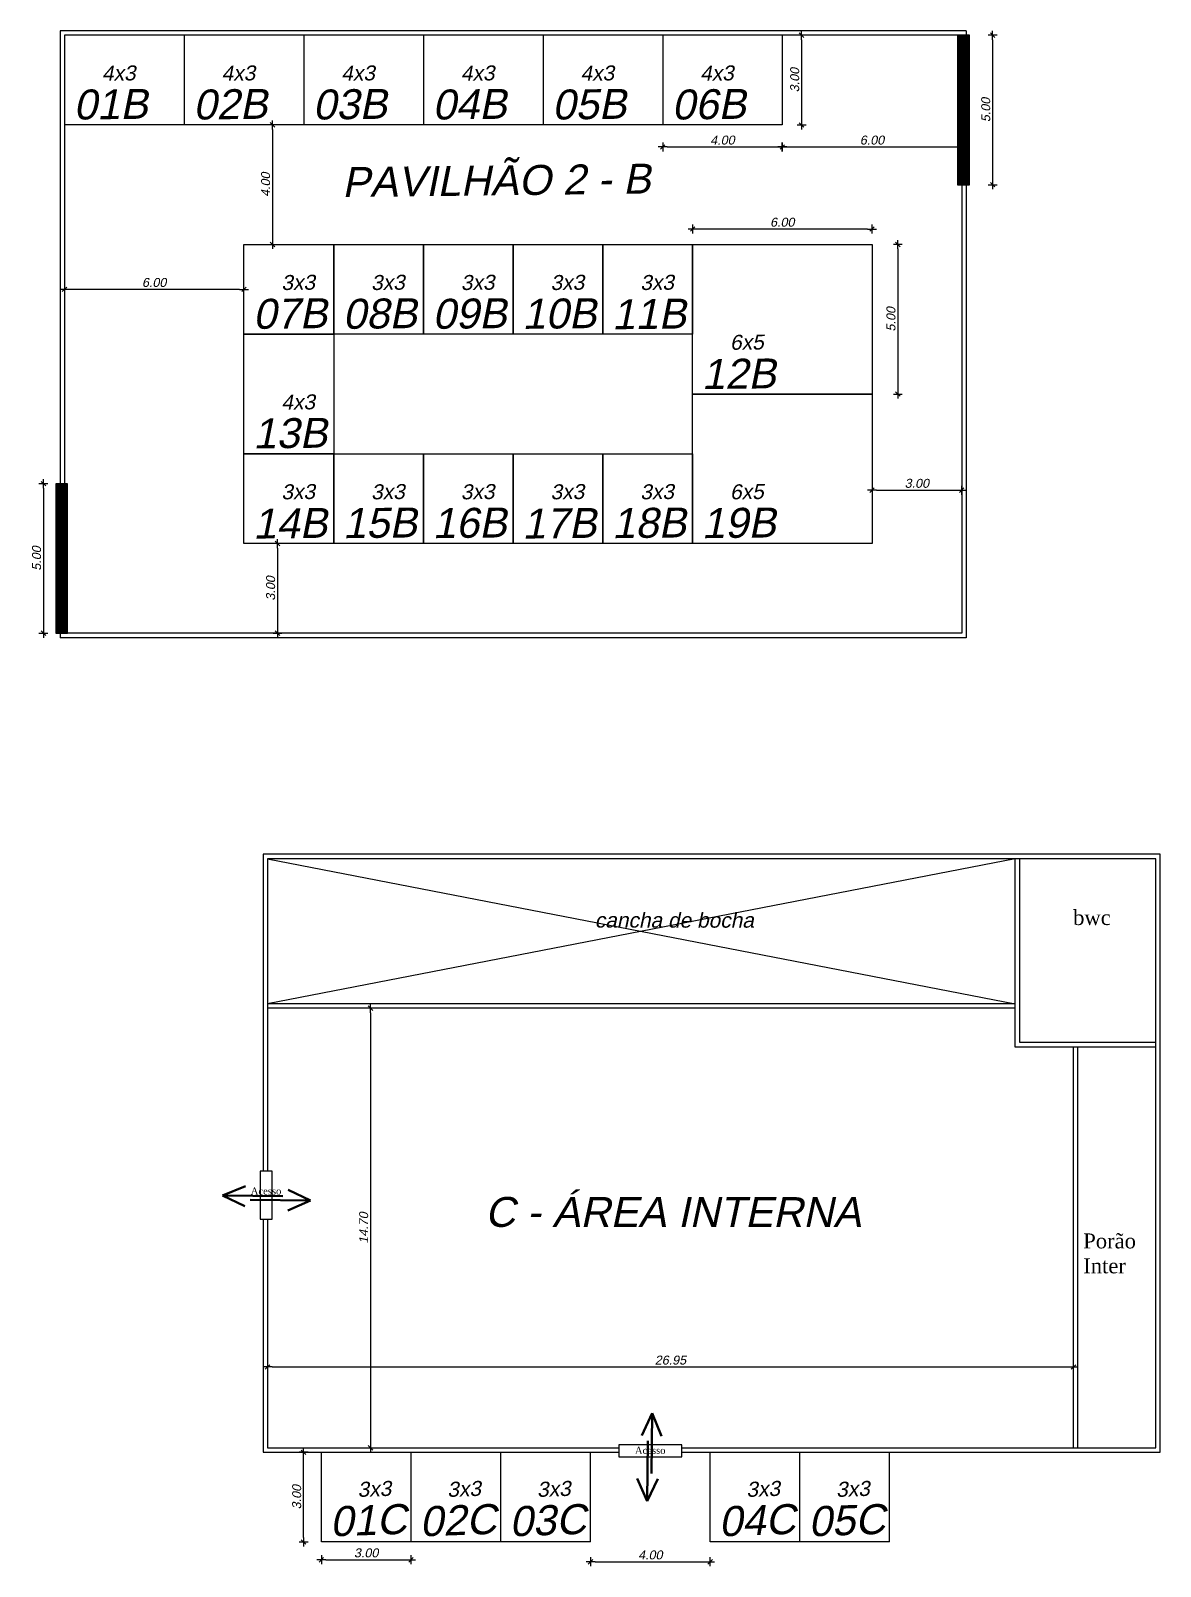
# Model space of a CAD drawing. Header units: metres. Extents: x 2113 to 5678, y -2764 to 956.
# Drawn here: x 3159.4 to 3197.2, y -2124.2 to -2072.8 of the extents above; entities that cross this region are included whole.
import ezdxf

# ---------------------------------------------------------------- set-up
doc = ezdxf.new("R2010")
doc.units = ezdxf.units.M
doc.header["$MEASUREMENT"] = 0
for name, color, linetype in [('_SETOR B', 5, 'Continuous'), ('_SETOR C', 4, 'Continuous'), ('COTASOK', 1, 'Continuous'), ('PAREDE', 7, 'Continuous'), ('TELHADO', 6, 'Continuous')]:
    doc.layers.add(name, color=color, linetype=linetype)
doc.styles.add('JEF', font='times.ttf', dxfattribs={"height": 0.3})
doc.styles.add('ROMANS', font='romans.shx')
doc.styles.add('util2000', font='arial.ttf', dxfattribs={"oblique": 12.000028})
doc.dimstyles.new('int_1-50_m_MS_50', dxfattribs={"dimscale": 0.05, "dimtxt": 3, "dimasz": 1.5, "dimexe": 1, "dimexo": 0, "dimgap": 0.75, "dimtad": 1, "dimzin": 1, "dimdsep": 46, "dimtxsty": 'util2000', "dimblk": '_U2_SETA01', "dimcen": 1.5, "dimse1": 1, "dimse2": 1, "dimclrd": 1, "dimclre": 1, "dimclrt": 1, "dimazin": 3, "dimtfac": 1, "dimtix": 1, "dimtmove": 1, "dimatfit": 3, "dimldrblk": '_U2_SETA02', "dimfxl": 1, "dimtzin": 12, "dimarcsym": 0})
pattern_1 = [(45, (-414254.85149, -6971211.226642), (-0.02209708691208, 0.02209708691208), [])]

# ---------------------------------------------------------------- blocks, each defined once
blk = doc.blocks.new('_U2_SETA01')
at = {"color": 0}
for p, q in [((-1, 0), (1, 0)), ((0, -1), (0, 1))]:
    blk.add_line(p, q, dxfattribs=at)
blk.add_line((-0.5, -0.5), (0.5, 0.5))
blk = doc.blocks.new('*D659')
at = {"layer": 'Defpoints', "color": 0, "ltscale": 0.3, "transparency": 16777216}
for p in [(3190.783, -2072.962), (3190.783, -2077.962), (3191.559, -2077.962)]:
    blk.add_point(p, dxfattribs=at)
at = {"layer": 'PAREDE', "color": 1, "lineweight": -2, "ltscale": 0.3, "transparency": 16777216}
blk.add_line((3191.559, -2073.112), (3191.559, -2077.812), dxfattribs=at)
at = {"layer": 'PAREDE', "color": 1, "lineweight": -2, "ltscale": 0.3, "transparency": 16777216, "xscale": 0.15, "yscale": 0.15, "zscale": 0.15}
for p, rotation in [((3191.559, -2072.962), 90), ((3191.559, -2077.962), 270)]:
    blk.add_blockref('_U2_SETA01', p, dxfattribs=dict(at, rotation=rotation))
at = {"layer": 'PAREDE', "color": 1, "ltscale": 0.3, "transparency": 16777216, "insert": (3191.331, -2075.462), "char_height": 0.3, "attachment_point": 5, "rotation": 90, "style": 'util2000'}
blk.add_mtext('5.00', dxfattribs=at)
blk = doc.blocks.new('_U2_SETA02')
blk.add_solid([(-1, -0.17), (0, 0), (-1, 0.17)])
blk = doc.blocks.new('*D658')
at = {"layer": 'Defpoints', "color": 0, "ltscale": 0.3, "transparency": 16777216}
for p in [(3190.783, -2072.962), (3190.783, -2077.962), (3191.559, -2077.962)]:
    blk.add_point(p, dxfattribs=at)
at = {"layer": 'PAREDE', "color": 1, "lineweight": -2, "ltscale": 0.3, "transparency": 16777216}
blk.add_line((3191.559, -2073.112), (3191.559, -2077.812), dxfattribs=at)
at = {"layer": 'PAREDE', "color": 1, "lineweight": -2, "ltscale": 0.3, "transparency": 16777216, "xscale": 0.15, "yscale": 0.15, "zscale": 0.15}
for p, rotation in [((3191.559, -2072.962), 90), ((3191.559, -2077.962), 270)]:
    blk.add_blockref('_U2_SETA01', p, dxfattribs=dict(at, rotation=rotation))
at = {"layer": 'PAREDE', "color": 1, "ltscale": 0.3, "transparency": 16777216, "insert": (3191.331, -2075.462), "char_height": 0.3, "attachment_point": 5, "rotation": 90, "style": 'util2000'}
blk.add_mtext('5.00', dxfattribs=at)
blk = doc.blocks.new('*D660')
at = {"layer": 'Defpoints', "color": 0, "ltscale": 0.3, "transparency": 16777216}
for p in [(3190.528, -2074.462), (3184.528, -2076.701), (3190.528, -2076.701)]:
    blk.add_point(p, dxfattribs=at)
at = {"layer": 'PAREDE', "color": 1, "lineweight": -2, "ltscale": 0.3, "transparency": 16777216}
blk.add_line((3184.678, -2076.701), (3190.378, -2076.701), dxfattribs=at)
at = {"layer": 'PAREDE', "color": 1, "lineweight": -2, "ltscale": 0.3, "transparency": 16777216, "xscale": 0.15, "yscale": 0.15, "zscale": 0.15, "rotation": 180}
blk.add_blockref('_U2_SETA01', (3184.528, -2076.701), dxfattribs=at)
at = {"layer": 'PAREDE', "color": 1, "lineweight": -2, "ltscale": 0.3, "transparency": 16777216, "xscale": 0.15, "yscale": 0.15, "zscale": 0.15}
blk.add_blockref('_U2_SETA01', (3190.528, -2076.701), dxfattribs=at)
at = {"layer": 'PAREDE', "color": 1, "ltscale": 0.3, "transparency": 16777216, "insert": (3187.528, -2076.472), "char_height": 0.3, "attachment_point": 5, "style": 'util2000'}
blk.add_mtext('6.00', dxfattribs=at)
blk = doc.blocks.new('*D661')
at = {"layer": 'Defpoints', "color": 0, "ltscale": 0.3, "transparency": 16777216}
for p in [(3180.528, -2073.35), (3184.528, -2076.701), (3184.528, -2076.701)]:
    blk.add_point(p, dxfattribs=at)
at = {"layer": 'PAREDE', "color": 1, "lineweight": -2, "ltscale": 0.3, "transparency": 16777216}
blk.add_line((3180.678, -2076.701), (3184.378, -2076.701), dxfattribs=at)
at = {"layer": 'PAREDE', "color": 1, "lineweight": -2, "ltscale": 0.3, "transparency": 16777216, "xscale": 0.15, "yscale": 0.15, "zscale": 0.15, "rotation": 180}
blk.add_blockref('_U2_SETA01', (3180.528, -2076.701), dxfattribs=at)
at = {"layer": 'PAREDE', "color": 1, "lineweight": -2, "ltscale": 0.3, "transparency": 16777216, "xscale": 0.15, "yscale": 0.15, "zscale": 0.15}
blk.add_blockref('_U2_SETA01', (3184.528, -2076.701), dxfattribs=at)
at = {"layer": 'PAREDE', "color": 1, "ltscale": 0.3, "transparency": 16777216, "insert": (3182.528, -2076.472), "char_height": 0.3, "attachment_point": 5, "style": 'util2000'}
blk.add_mtext('4.00', dxfattribs=at)
blk = doc.blocks.new('*D662')
at = {"layer": 'Defpoints', "color": 0, "ltscale": 0.3, "transparency": 16777216}
for p in [(3184.309, -2072.962), (3185.172, -2075.963), (3185.172, -2075.963)]:
    blk.add_point(p, dxfattribs=at)
at = {"layer": 'PAREDE', "color": 1, "lineweight": -2, "ltscale": 0.3, "transparency": 16777216}
blk.add_line((3185.172, -2073.112), (3185.172, -2075.813), dxfattribs=at)
at = {"layer": 'PAREDE', "color": 1, "lineweight": -2, "ltscale": 0.3, "transparency": 16777216, "xscale": 0.15, "yscale": 0.15, "zscale": 0.15}
for p, rotation in [((3185.172, -2072.962), 90), ((3185.172, -2075.963), 270)]:
    blk.add_blockref('_U2_SETA01', p, dxfattribs=dict(at, rotation=rotation))
at = {"layer": 'PAREDE', "color": 1, "ltscale": 0.3, "transparency": 16777216, "insert": (3184.944, -2074.462), "char_height": 0.3, "attachment_point": 5, "rotation": 90, "style": 'util2000'}
blk.add_mtext('3.00', dxfattribs=at)
blk = doc.blocks.new('*D663')
at = {"layer": 'Defpoints', "color": 0, "ltscale": 0.3, "transparency": 16777216}
for p in [(3187.528, -2079.962), (3187.528, -2084.962), (3188.391, -2084.962)]:
    blk.add_point(p, dxfattribs=at)
at = {"layer": 'PAREDE', "color": 1, "lineweight": -2, "ltscale": 0.3, "transparency": 16777216}
blk.add_line((3188.391, -2080.112), (3188.391, -2084.812), dxfattribs=at)
at = {"layer": 'PAREDE', "color": 1, "lineweight": -2, "ltscale": 0.3, "transparency": 16777216, "xscale": 0.15, "yscale": 0.15, "zscale": 0.15}
for p, rotation in [((3188.391, -2079.962), 90), ((3188.391, -2084.962), 270)]:
    blk.add_blockref('_U2_SETA01', p, dxfattribs=dict(at, rotation=rotation))
at = {"layer": 'PAREDE', "color": 1, "ltscale": 0.3, "transparency": 16777216, "insert": (3188.162, -2082.462), "char_height": 0.3, "attachment_point": 5, "rotation": 90, "style": 'util2000'}
blk.add_mtext('5.00', dxfattribs=at)
blk = doc.blocks.new('*D664')
at = {"layer": 'Defpoints', "color": 0, "ltscale": 0.3, "transparency": 16777216}
for p in [(3181.528, -2079.446), (3181.528, -2079.962), (3187.528, -2079.962)]:
    blk.add_point(p, dxfattribs=at)
at = {"layer": 'PAREDE', "color": 1, "lineweight": -2, "ltscale": 0.3, "transparency": 16777216}
blk.add_line((3187.378, -2079.446), (3181.678, -2079.446), dxfattribs=at)
at = {"layer": 'PAREDE', "color": 1, "lineweight": -2, "ltscale": 0.3, "transparency": 16777216, "xscale": 0.15, "yscale": 0.15, "zscale": 0.15, "rotation": 180}
blk.add_blockref('_U2_SETA01', (3181.528, -2079.446), dxfattribs=at)
at = {"layer": 'PAREDE', "color": 1, "lineweight": -2, "ltscale": 0.3, "transparency": 16777216, "xscale": 0.15, "yscale": 0.15, "zscale": 0.15}
blk.add_blockref('_U2_SETA01', (3187.528, -2079.446), dxfattribs=at)
at = {"layer": 'PAREDE', "color": 1, "ltscale": 0.3, "transparency": 16777216, "insert": (3184.528, -2079.218), "char_height": 0.3, "attachment_point": 5, "style": 'util2000'}
blk.add_mtext('6.00', dxfattribs=at)
blk = doc.blocks.new('*D665')
at = {"layer": 'Defpoints', "color": 0, "ltscale": 0.3, "transparency": 16777216}
for p in [(3167.482, -2075.962), (3167.482, -2079.962), (3167.482, -2079.962)]:
    blk.add_point(p, dxfattribs=at)
at = {"layer": 'PAREDE', "color": 1, "lineweight": -2, "ltscale": 0.3, "transparency": 16777216}
blk.add_line((3167.482, -2076.112), (3167.482, -2079.812), dxfattribs=at)
at = {"layer": 'PAREDE', "color": 1, "lineweight": -2, "ltscale": 0.3, "transparency": 16777216, "xscale": 0.15, "yscale": 0.15, "zscale": 0.15}
for p, rotation in [((3167.482, -2075.962), 90), ((3167.482, -2079.962), 270)]:
    blk.add_blockref('_U2_SETA01', p, dxfattribs=dict(at, rotation=rotation))
at = {"layer": 'PAREDE', "color": 1, "ltscale": 0.3, "transparency": 16777216, "insert": (3167.253, -2077.962), "char_height": 0.3, "attachment_point": 5, "rotation": 90, "style": 'util2000'}
blk.add_mtext('4.00', dxfattribs=at)
blk = doc.blocks.new('*D666')
at = {"layer": 'Defpoints', "color": 0, "ltscale": 0.3, "transparency": 16777216}
for p in [(3160.528, -2081.462), (3160.528, -2081.467), (3166.528, -2081.462)]:
    blk.add_point(p, dxfattribs=at)
at = {"layer": 'PAREDE', "color": 1, "lineweight": -2, "ltscale": 0.3, "transparency": 16777216}
blk.add_line((3166.378, -2081.462), (3160.678, -2081.462), dxfattribs=at)
at = {"layer": 'PAREDE', "color": 1, "lineweight": -2, "ltscale": 0.3, "transparency": 16777216, "xscale": 0.15, "yscale": 0.15, "zscale": 0.15, "rotation": 180}
blk.add_blockref('_U2_SETA01', (3160.528, -2081.462), dxfattribs=at)
at = {"layer": 'PAREDE', "color": 1, "lineweight": -2, "ltscale": 0.3, "transparency": 16777216, "xscale": 0.15, "yscale": 0.15, "zscale": 0.15}
blk.add_blockref('_U2_SETA01', (3166.528, -2081.462), dxfattribs=at)
at = {"layer": 'PAREDE', "color": 1, "ltscale": 0.3, "transparency": 16777216, "insert": (3163.528, -2081.234), "char_height": 0.3, "attachment_point": 5, "style": 'util2000'}
blk.add_mtext('6.00', dxfattribs=at)
blk = doc.blocks.new('*D667')
at = {"layer": 'Defpoints', "color": 0, "ltscale": 0.3, "transparency": 16777216}
for p in [(3167.65, -2089.962), (3167.65, -2092.962), (3167.65, -2092.962)]:
    blk.add_point(p, dxfattribs=at)
at = {"layer": 'PAREDE', "color": 1, "lineweight": -2, "ltscale": 0.3, "transparency": 16777216}
blk.add_line((3167.65, -2090.112), (3167.65, -2092.812), dxfattribs=at)
at = {"layer": 'PAREDE', "color": 1, "lineweight": -2, "ltscale": 0.3, "transparency": 16777216, "xscale": 0.15, "yscale": 0.15, "zscale": 0.15}
for p, rotation in [((3167.65, -2089.962), 90), ((3167.65, -2092.962), 270)]:
    blk.add_blockref('_U2_SETA01', p, dxfattribs=dict(at, rotation=rotation))
at = {"layer": 'PAREDE', "color": 1, "ltscale": 0.3, "transparency": 16777216, "insert": (3167.421, -2091.462), "char_height": 0.3, "attachment_point": 5, "rotation": 90, "style": 'util2000'}
blk.add_mtext('3.00', dxfattribs=at)
blk = doc.blocks.new('*D668')
at = {"layer": 'Defpoints', "color": 0, "ltscale": 0.3, "transparency": 16777216}
for p in [(3187.528, -2088.18), (3190.528, -2088.18), (3190.528, -2088.18)]:
    blk.add_point(p, dxfattribs=at)
at = {"layer": 'PAREDE', "color": 1, "lineweight": -2, "ltscale": 0.3, "transparency": 16777216}
blk.add_line((3187.678, -2088.18), (3190.378, -2088.18), dxfattribs=at)
at = {"layer": 'PAREDE', "color": 1, "lineweight": -2, "ltscale": 0.3, "transparency": 16777216, "xscale": 0.15, "yscale": 0.15, "zscale": 0.15, "rotation": 180}
blk.add_blockref('_U2_SETA01', (3187.528, -2088.18), dxfattribs=at)
at = {"layer": 'PAREDE', "color": 1, "lineweight": -2, "ltscale": 0.3, "transparency": 16777216, "xscale": 0.15, "yscale": 0.15, "zscale": 0.15}
blk.add_blockref('_U2_SETA01', (3190.528, -2088.18), dxfattribs=at)
at = {"layer": 'PAREDE', "color": 1, "ltscale": 0.3, "transparency": 16777216, "insert": (3189.028, -2087.951), "char_height": 0.3, "attachment_point": 5, "style": 'util2000'}
blk.add_mtext('3.00', dxfattribs=at)
blk = doc.blocks.new('*D669')
at = {"layer": 'Defpoints', "color": 0, "ltscale": 0.3, "transparency": 16777216}
for p in [(3160.378, -2087.962), (3159.824, -2092.962), (3160.378, -2092.962)]:
    blk.add_point(p, dxfattribs=at)
at = {"layer": 'PAREDE', "color": 1, "lineweight": -2, "ltscale": 0.3, "transparency": 16777216}
blk.add_line((3159.824, -2088.112), (3159.824, -2092.812), dxfattribs=at)
at = {"layer": 'PAREDE', "color": 1, "lineweight": -2, "ltscale": 0.3, "transparency": 16777216, "xscale": 0.15, "yscale": 0.15, "zscale": 0.15}
for p, rotation in [((3159.824, -2087.962), 90), ((3159.824, -2092.962), 270)]:
    blk.add_blockref('_U2_SETA01', p, dxfattribs=dict(at, rotation=rotation))
at = {"layer": 'PAREDE', "color": 1, "ltscale": 0.3, "transparency": 16777216, "insert": (3159.596, -2090.462), "char_height": 0.3, "attachment_point": 5, "rotation": 90, "style": 'util2000'}
blk.add_mtext('5.00', dxfattribs=at)
blk = doc.blocks.new('inter')
at = {"layer": 'PAREDE'}
for p, q in [((3887.773, -1421.272), (3887.773, -1431.872)), ((3917.773, -1421.272), (3887.773, -1421.272)), ((3887.923, -1421.422), (3887.923, -1431.872)), ((3917.623, -1421.422), (3887.923, -1421.422)), ((3887.923, -1421.422), (3912.923, -1426.272)), ((3912.923, -1421.422), (3887.923, -1426.272)), ((3912.923, -1427.722), (3912.923, -1421.422)), ((3913.073, -1427.572), (3913.073, -1421.422)), ((3917.623, -1441.122), (3917.623, -1421.422)), ((3917.773, -1441.272), (3917.773, -1421.272)), ((3912.923, -1426.272), (3887.923, -1426.272)), ((3912.923, -1426.272), (3887.923, -1426.272)), ((3912.923, -1426.422), (3887.923, -1426.422)), ((3912.923, -1426.422), (3887.923, -1426.422)), ((3917.623, -1427.572), (3913.073, -1427.572)), ((3917.623, -1427.722), (3912.923, -1427.722)), ((3914.869, -1441.122), (3914.869, -1427.722)), ((3915.019, -1441.122), (3915.019, -1427.722)), ((3887.773, -1433.472), (3887.773, -1441.272)), ((3887.923, -1433.472), (3887.923, -1441.122)), ((3887.773, -1441.272), (3899.673, -1441.272)), ((3887.923, -1441.122), (3899.673, -1441.122)), ((3901.773, -1441.122), (3917.623, -1441.122)), ((3901.773, -1441.272), (3917.773, -1441.272))]:
    blk.add_line(p, q, dxfattribs=at)
for points in [[(3887.678, -1433.472), (3888.078, -1433.472), (3888.078, -1431.872), (3887.678, -1431.872)], [(3901.773, -1441.429), (3901.773, -1441.029), (3899.673, -1441.029), (3899.673, -1441.429)]]:
    blk.add_lwpolyline(points, close=True, dxfattribs=at)
at = {"layer": 'TELHADO', "lineweight": 40}
for p, q in [((3886.421, -1432.689), (3887.188, -1432.377)), ((3888.434, -1432.709), (3886.421, -1432.689)), ((3886.421, -1432.689), (3887.17, -1433.041)), ((3888.434, -1432.709), (3886.421, -1432.689)), ((3886.421, -1432.689), (3887.17, -1433.041)), ((3889.36, -1432.853), (3888.612, -1432.5)), ((3889.36, -1432.853), (3888.612, -1432.5)), ((3887.348, -1432.833), (3889.36, -1432.853)), ((3887.348, -1432.833), (3889.36, -1432.853)), ((3889.36, -1432.853), (3888.605, -1433.19)), ((3889.36, -1432.853), (3888.605, -1433.19)), ((3900.786, -1439.966), (3900.433, -1440.714)), ((3900.786, -1439.966), (3900.433, -1440.714)), ((3900.766, -1441.979), (3900.786, -1439.966)), ((3900.766, -1441.979), (3900.786, -1439.966)), ((3900.786, -1439.966), (3901.097, -1440.732)), ((3900.642, -1440.892), (3900.622, -1442.905)), ((3900.642, -1440.892), (3900.622, -1442.905)), ((3900.622, -1442.905), (3900.284, -1442.149)), ((3900.622, -1442.905), (3900.284, -1442.149)), ((3900.622, -1442.905), (3900.974, -1442.156)), ((3900.622, -1442.905), (3900.974, -1442.156))]:
    blk.add_line(p, q, dxfattribs=at)
at = {"layer": '_SETOR C', "color": 1, "insert": (3895.196, -1433.748), "char_height": 0.7, "attachment_point": 7, "rotation": 359.9678, "style": 'util2000'}
blk.add_mtext('{\\f@Arial Unicode MS|b0|i0|c0|p34;\\C256;\\P\\H1.4286x;C - ÁREA INTERNA}', dxfattribs=at)
at = {"layer": 'COTASOK', "char_height": 0.2344, "width": 1.19172, "attachment_point": 1, "style": 'JEF'}
for insert in [(3887.363, -1432.419), (3900.207, -1441.09)]:
    blk.add_mtext('Acesso', dxfattribs=dict(at, insert=insert))
at = {"layer": 'PAREDE', "color": 1, "insert": (3898.864, -1423.733), "char_height": 0.5, "attachment_point": 7, "rotation": 359.9678, "style": 'util2000'}
blk.add_mtext('{\\f@Arial Unicode MS|b0|i0|c0|p34;\\C256;cancha de bocha}', dxfattribs=at)
at = {"layer": 'PAREDE', "char_height": 0.5, "width": 1.28891, "attachment_point": 1, "rotation": 0, "style": 'ROMANS'}
for s, insert in [('{\\fTimes New Roman|b0|i0|c0|p18;bwc}', (3914.859, -1423.139)), ('{\\fTimes New Roman|b0|i0|c0|p18;bwc}', (3914.859, -1423.139)), ('{\\fTimes New Roman|b0|i0|c0|p18;Porão\\PInter}', (3915.197, -1433.954))]:
    blk.add_mtext(s, dxfattribs=dict(at, insert=insert))
blk = doc.blocks.new('*D679')
at = {"layer": 'Defpoints', "color": 0, "ltscale": 0.3, "transparency": 16777216}
for p in [(3170.761, -2105.503), (3170.761, -2120.203), (3170.761, -2120.203)]:
    blk.add_point(p, dxfattribs=at)
at = {"layer": 'PAREDE', "color": 1, "lineweight": -2, "ltscale": 0.3, "transparency": 16777216}
blk.add_line((3170.761, -2105.653), (3170.761, -2120.053), dxfattribs=at)
at = {"layer": 'PAREDE', "color": 1, "lineweight": -2, "ltscale": 0.3, "transparency": 16777216, "xscale": 0.15, "yscale": 0.15, "zscale": 0.15}
for p, rotation in [((3170.761, -2105.503), 90), ((3170.761, -2120.203), 270)]:
    blk.add_blockref('_U2_SETA01', p, dxfattribs=dict(at, rotation=rotation))
at = {"layer": 'PAREDE', "color": 1, "ltscale": 0.3, "transparency": 16777216, "insert": (3170.533, -2112.853), "char_height": 0.3, "attachment_point": 5, "rotation": 90, "style": 'util2000'}
blk.add_mtext('14.70', dxfattribs=at)
blk = doc.blocks.new('*D680')
at = {"layer": 'Defpoints', "color": 0, "ltscale": 0.3, "transparency": 16777216}
for p in [(3167.316, -2117.501), (3194.262, -2117.501), (3194.262, -2117.501)]:
    blk.add_point(p, dxfattribs=at)
at = {"layer": 'PAREDE', "color": 1, "lineweight": -2, "ltscale": 0.3, "transparency": 16777216}
blk.add_line((3167.466, -2117.501), (3194.112, -2117.501), dxfattribs=at)
at = {"layer": 'PAREDE', "color": 1, "lineweight": -2, "ltscale": 0.3, "transparency": 16777216, "xscale": 0.15, "yscale": 0.15, "zscale": 0.15, "rotation": 180}
blk.add_blockref('_U2_SETA01', (3167.316, -2117.501), dxfattribs=at)
at = {"layer": 'PAREDE', "color": 1, "lineweight": -2, "ltscale": 0.3, "transparency": 16777216, "xscale": 0.15, "yscale": 0.15, "zscale": 0.15}
blk.add_blockref('_U2_SETA01', (3194.262, -2117.501), dxfattribs=at)
at = {"layer": 'PAREDE', "color": 1, "ltscale": 0.3, "transparency": 16777216, "insert": (3180.789, -2117.273), "char_height": 0.3, "attachment_point": 5, "style": 'util2000'}
blk.add_mtext('26.95', dxfattribs=at)
blk = doc.blocks.new('*D681')
at = {"layer": 'Defpoints', "color": 0, "ltscale": 0.3, "transparency": 16777216}
for p in [(3168.521, -2120.353), (3169.116, -2120.353), (3169.116, -2123.353)]:
    blk.add_point(p, dxfattribs=at)
at = {"layer": 'PAREDE', "color": 1, "lineweight": -2, "ltscale": 0.3, "transparency": 16777216}
blk.add_line((3168.521, -2123.203), (3168.521, -2120.503), dxfattribs=at)
at = {"layer": 'PAREDE', "color": 1, "lineweight": -2, "ltscale": 0.3, "transparency": 16777216, "xscale": 0.15, "yscale": 0.15, "zscale": 0.15}
for p, rotation in [((3168.521, -2120.353), 90), ((3168.521, -2123.353), 270)]:
    blk.add_blockref('_U2_SETA01', p, dxfattribs=dict(at, rotation=rotation))
at = {"layer": 'PAREDE', "color": 1, "ltscale": 0.3, "transparency": 16777216, "insert": (3168.293, -2121.853), "char_height": 0.3, "attachment_point": 5, "rotation": 90, "style": 'util2000'}
blk.add_mtext('3.00', dxfattribs=at)
blk = doc.blocks.new('*D682')
at = {"layer": 'Defpoints', "color": 0, "ltscale": 0.3, "transparency": 16777216}
for p in [(3169.116, -2123.353), (3172.116, -2123.353), (3172.116, -2123.948)]:
    blk.add_point(p, dxfattribs=at)
at = {"layer": 'PAREDE', "color": 1, "lineweight": -2, "ltscale": 0.3, "transparency": 16777216}
blk.add_line((3169.266, -2123.948), (3171.966, -2123.948), dxfattribs=at)
at = {"layer": 'PAREDE', "color": 1, "lineweight": -2, "ltscale": 0.3, "transparency": 16777216, "xscale": 0.15, "yscale": 0.15, "zscale": 0.15, "rotation": 180}
blk.add_blockref('_U2_SETA01', (3169.116, -2123.948), dxfattribs=at)
at = {"layer": 'PAREDE', "color": 1, "lineweight": -2, "ltscale": 0.3, "transparency": 16777216, "xscale": 0.15, "yscale": 0.15, "zscale": 0.15}
blk.add_blockref('_U2_SETA01', (3172.116, -2123.948), dxfattribs=at)
at = {"layer": 'PAREDE', "color": 1, "ltscale": 0.3, "transparency": 16777216, "insert": (3170.616, -2123.72), "char_height": 0.3, "attachment_point": 5, "style": 'util2000'}
blk.add_mtext('3.00', dxfattribs=at)
blk = doc.blocks.new('*D683')
at = {"layer": 'Defpoints', "color": 0, "ltscale": 0.3, "transparency": 16777216}
for p in [(3178.116, -2123.353), (3182.116, -2123.353), (3182.116, -2124.016)]:
    blk.add_point(p, dxfattribs=at)
at = {"layer": 'PAREDE', "color": 1, "lineweight": -2, "ltscale": 0.3, "transparency": 16777216}
blk.add_line((3178.266, -2124.016), (3181.966, -2124.016), dxfattribs=at)
at = {"layer": 'PAREDE', "color": 1, "lineweight": -2, "ltscale": 0.3, "transparency": 16777216, "xscale": 0.15, "yscale": 0.15, "zscale": 0.15, "rotation": 180}
blk.add_blockref('_U2_SETA01', (3178.116, -2124.016), dxfattribs=at)
at = {"layer": 'PAREDE', "color": 1, "lineweight": -2, "ltscale": 0.3, "transparency": 16777216, "xscale": 0.15, "yscale": 0.15, "zscale": 0.15}
blk.add_blockref('_U2_SETA01', (3182.116, -2124.016), dxfattribs=at)
at = {"layer": 'PAREDE', "color": 1, "ltscale": 0.3, "transparency": 16777216, "insert": (3180.116, -2123.788), "char_height": 0.3, "attachment_point": 5, "style": 'util2000'}
blk.add_mtext('4.00', dxfattribs=at)

msp = doc.modelspace()

# ---------------------------------------------------------------- hatches: boundary and pattern name
at = {"layer": 'PAREDE'}
h = msp.add_hatch(dxfattribs=at)
h.set_pattern_fill('ANSI31,_O', color=256, scale=0.25)
h.set_pattern_definition(pattern_1)
h.paths.add_polyline_path([(3190.783, -2072.962), (3190.383, -2072.962), (3190.383, -2077.962), (3190.783, -2077.962)])
h.paths.add_polyline_path([(3160.633, -2087.962), (3160.233, -2087.962), (3160.233, -2092.962), (3160.633, -2092.962)])
h = msp.add_hatch(dxfattribs=at)
h.set_pattern_fill('ANSI31,_O', color=256, scale=0.25)
h.set_pattern_definition(pattern_1)
h.paths.add_polyline_path([(3190.783, -2072.962), (3190.383, -2072.962), (3190.383, -2077.962), (3190.783, -2077.962)])
h.paths.add_polyline_path([(3160.633, -2087.962), (3160.233, -2087.962), (3160.233, -2092.962), (3160.633, -2092.962)])

# ---------------------------------------------------------------- linework, layer by layer
for p, q in [((3190.528, -2072.962), (3160.528, -2072.962)), ((3190.528, -2072.962), (3160.528, -2072.962)), ((3190.528, -2072.962), (3160.528, -2072.962)), ((3190.528, -2072.962), (3160.528, -2072.962)), ((3190.528, -2072.962), (3190.528, -2092.962)), ((3190.528, -2092.962), (3160.528, -2092.962))]:
    msp.add_line(p, q)
at = {"layer": '_SETOR B'}
for p, q in [((3164.528, -2072.962), (3164.528, -2075.962)), ((3168.528, -2072.962), (3168.528, -2075.962)), ((3172.528, -2072.962), (3172.528, -2075.962)), ((3176.528, -2072.962), (3176.528, -2075.962)), ((3180.528, -2072.962), (3180.528, -2075.962)), ((3184.528, -2072.962), (3184.528, -2075.962)), ((3184.528, -2075.962), (3160.528, -2075.962))]:
    msp.add_line(p, q, dxfattribs=at)
for points in [[(3166.528, -2082.962), (3166.528, -2079.962), (3169.528, -2079.962), (3169.528, -2082.962)], [(3169.528, -2082.962), (3169.528, -2079.962), (3172.528, -2079.962), (3172.528, -2082.962)], [(3172.528, -2082.962), (3172.528, -2079.962), (3175.528, -2079.962), (3175.528, -2082.962)], [(3175.528, -2082.962), (3175.528, -2079.962), (3178.528, -2079.962), (3178.528, -2082.962)], [(3178.528, -2082.962), (3178.528, -2079.962), (3181.528, -2079.962), (3181.528, -2082.962)], [(3181.528, -2079.962), (3187.528, -2079.962), (3187.528, -2084.962), (3181.528, -2084.962)], [(3166.528, -2086.962), (3166.528, -2082.962), (3169.528, -2082.962), (3169.528, -2086.962)], [(3181.528, -2084.962), (3187.528, -2084.962), (3187.528, -2089.962), (3181.528, -2089.962)], [(3166.528, -2089.962), (3166.528, -2086.962), (3169.528, -2086.962), (3169.528, -2089.962)], [(3169.528, -2089.962), (3169.528, -2086.962), (3172.528, -2086.962), (3172.528, -2089.962)], [(3172.528, -2089.962), (3172.528, -2086.962), (3175.528, -2086.962), (3175.528, -2089.962)], [(3175.528, -2089.962), (3175.528, -2086.962), (3178.528, -2086.962), (3178.528, -2089.962)], [(3178.528, -2089.962), (3178.528, -2086.962), (3181.528, -2086.962), (3181.528, -2089.962)]]:
    msp.add_lwpolyline(points, close=True, dxfattribs=at)
at = {"layer": '_SETOR C'}
for p, q in [((3169.116, -2123.353), (3169.116, -2120.353)), ((3172.116, -2123.353), (3172.116, -2120.353)), ((3175.116, -2123.353), (3175.116, -2120.353)), ((3178.116, -2123.353), (3178.116, -2120.353)), ((3182.116, -2123.353), (3182.116, -2120.353)), ((3185.116, -2123.353), (3185.116, -2120.353)), ((3188.116, -2123.353), (3188.116, -2120.353)), ((3172.116, -2123.353), (3169.116, -2123.353)), ((3175.116, -2123.353), (3172.116, -2123.353)), ((3178.116, -2123.353), (3175.116, -2123.353)), ((3185.116, -2123.353), (3182.116, -2123.353)), ((3188.116, -2123.353), (3185.116, -2123.353))]:
    msp.add_line(p, q, dxfattribs=at)
at = {"layer": 'PAREDE'}
for p, q in [((3190.678, -2072.812), (3160.378, -2072.812)), ((3160.378, -2072.812), (3160.378, -2087.962)), ((3190.678, -2072.812), (3160.378, -2072.812)), ((3160.378, -2072.812), (3160.378, -2087.962)), ((3160.528, -2072.962), (3160.528, -2092.962)), ((3160.528, -2072.962), (3160.528, -2092.962)), ((3190.528, -2072.962), (3160.528, -2072.962)), ((3190.528, -2072.962), (3160.528, -2072.962)), ((3160.528, -2072.962), (3160.528, -2087.962)), ((3190.528, -2072.962), (3160.528, -2072.962)), ((3190.528, -2072.962), (3160.528, -2072.962)), ((3160.528, -2072.962), (3160.528, -2087.962)), ((3190.678, -2072.812), (3190.678, -2072.962)), ((3190.678, -2072.812), (3190.678, -2072.962)), ((3190.528, -2077.962), (3190.528, -2092.962)), ((3190.528, -2077.962), (3190.528, -2092.962)), ((3190.678, -2077.962), (3190.678, -2093.112)), ((3190.678, -2077.962), (3190.678, -2093.112)), ((3160.378, -2092.962), (3160.378, -2093.112)), ((3160.378, -2092.962), (3160.378, -2093.112)), ((3190.678, -2093.112), (3160.378, -2093.112)), ((3190.678, -2093.112), (3160.378, -2093.112)), ((3190.528, -2092.962), (3160.528, -2092.962)), ((3190.528, -2092.962), (3160.528, -2092.962))]:
    msp.add_line(p, q, dxfattribs=at)
for points in [[(3190.383, -2077.962), (3190.783, -2077.962), (3190.783, -2072.962), (3190.383, -2072.962)], [(3190.383, -2077.962), (3190.783, -2077.962), (3190.783, -2072.962), (3190.383, -2072.962)], [(3160.233, -2092.962), (3160.633, -2092.962), (3160.633, -2087.962), (3160.233, -2087.962)], [(3160.233, -2092.962), (3160.633, -2092.962), (3160.633, -2087.962), (3160.233, -2087.962)]]:
    msp.add_lwpolyline(points, close=True, dxfattribs=at)

# ---------------------------------------------------------------- block references
msp.add_blockref('inter', (-720.607, -679.081))

# ---------------------------------------------------------------- texts
at = {"layer": '_SETOR B', "char_height": 0.5, "attachment_point": 7, "rotation": 0.6693, "style": 'util2000'}
for s, insert in [('{\\f@Arial Unicode MS|b0|i0|c0|p34;4x3}', (3161.781, -2074.493)), ('{\\f@Arial Unicode MS|b0|i0|c0|p34;4x3}', (3165.781, -2074.493)), ('{\\f@Arial Unicode MS|b0|i0|c0|p34;4x3}', (3169.781, -2074.493)), ('{\\f@Arial Unicode MS|b0|i0|c0|p34;4x3}', (3173.781, -2074.493)), ('{\\f@Arial Unicode MS|b0|i0|c0|p34;4x3}', (3177.781, -2074.493)), ('{\\f@Arial Unicode MS|b0|i0|c0|p34;4x3}', (3181.781, -2074.493)), ('{\\f@Arial Unicode MS|b0|i0|c0|p34;3x3}', (3167.781, -2081.493)), ('{\\f@Arial Unicode MS|b0|i0|c0|p34;3x3}', (3170.781, -2081.493)), ('{\\f@Arial Unicode MS|b0|i0|c0|p34;3x3}', (3173.781, -2081.493)), ('{\\f@Arial Unicode MS|b0|i0|c0|p34;3x3}', (3176.781, -2081.493)), ('{\\f@Arial Unicode MS|b0|i0|c0|p34;3x3}', (3179.781, -2081.493)), ('{\\f@Arial Unicode MS|b0|i0|c0|p34;6x5}', (3182.781, -2083.493)), ('{\\f@Arial Unicode MS|b0|i0|c0|p34;4x3}', (3167.781, -2085.493)), ('{\\f@Arial Unicode MS|b0|i0|c0|p34;3x3}', (3167.781, -2088.493)), ('{\\f@Arial Unicode MS|b0|i0|c0|p34;3x3}', (3170.781, -2088.493)), ('{\\f@Arial Unicode MS|b0|i0|c0|p34;3x3}', (3173.781, -2088.493)), ('{\\f@Arial Unicode MS|b0|i0|c0|p34;3x3}', (3176.781, -2088.493)), ('{\\f@Arial Unicode MS|b0|i0|c0|p34;3x3}', (3179.781, -2088.493)), ('{\\f@Arial Unicode MS|b0|i0|c0|p34;6x5}', (3182.781, -2088.493))]:
    msp.add_mtext(s, dxfattribs=dict(at, insert=insert))
at = {"layer": '_SETOR B', "char_height": 0.7, "attachment_point": 7, "rotation": 0.6693, "style": 'util2000'}
for s, insert, width in [('{\\f@Arial Unicode MS|b0|i0|c0|p34;\\P\\H1.4286x;01B}', (3160.838, -2075.799), 1.45529), ('{\\f@Arial Unicode MS|b0|i0|c0|p34;\\P\\H1.4286x;02B}', (3164.838, -2075.799), 1.45529), ('{\\f@Arial Unicode MS|b0|i0|c0|p34;\\P\\H1.4286x;03B}', (3168.838, -2075.799), 1.45529), ('{\\f@Arial Unicode MS|b0|i0|c0|p34;\\P\\H1.4286x;04B}', (3172.838, -2075.799), 1.45529), ('{\\f@Arial Unicode MS|b0|i0|c0|p34;\\P\\H1.4286x;05B}', (3176.838, -2075.799), 1.45529), ('{\\f@Arial Unicode MS|b0|i0|c0|p34;\\P\\H1.4286x;06B}', (3180.838, -2075.799), 1.45529), ('{\\f@Arial Unicode MS|b0|i0|c0|p34;\\P\\H1.4286x;PAVILHÃO 2 - B}', (3169.812, -2078.393), 14.71461), ('{\\f@Arial Unicode MS|b0|i0|c0|p34;\\P\\H1.4286x;07B}', (3166.838, -2082.799), 1.45529), ('{\\f@Arial Unicode MS|b0|i0|c0|p34;\\P\\H1.4286x;08B}', (3169.838, -2082.799), 1.45529), ('{\\f@Arial Unicode MS|b0|i0|c0|p34;\\P\\H1.4286x;09B}', (3172.838, -2082.799), 1.45529), ('{\\f@Arial Unicode MS|b0|i0|c0|p34;\\P\\H1.4286x;10B}', (3175.838, -2082.799), 1.45529), ('{\\f@Arial Unicode MS|b0|i0|c0|p34;\\P\\H1.4286x;11B}', (3178.838, -2082.799), 1.45529), ('{\\f@Arial Unicode MS|b0|i0|c0|p34;\\P\\H1.4286x;12B}', (3181.838, -2084.799), 1.45529), ('{\\f@Arial Unicode MS|b0|i0|c0|p34;\\P\\H1.4286x;13B}', (3166.838, -2086.799), 1.45529), ('{\\f@Arial Unicode MS|b0|i0|c0|p34;\\P\\H1.4286x;14B}', (3166.838, -2089.799), 1.45529), ('{\\f@Arial Unicode MS|b0|i0|c0|p34;\\P\\H1.4286x;15B}', (3169.838, -2089.799), 1.45529), ('{\\f@Arial Unicode MS|b0|i0|c0|p34;\\P\\H1.4286x;16B}', (3172.838, -2089.799), 1.45529), ('{\\f@Arial Unicode MS|b0|i0|c0|p34;\\P\\H1.4286x;17B}', (3175.838, -2089.799), 1.45529), ('{\\f@Arial Unicode MS|b0|i0|c0|p34;\\P\\H1.4286x;18B}', (3178.838, -2089.799), 1.45529), ('{\\f@Arial Unicode MS|b0|i0|c0|p34;\\P\\H1.4286x;19B}', (3181.838, -2089.799), 1.45529)]:
    msp.add_mtext(s, dxfattribs=dict(at, insert=insert, width=width))
at = {"layer": '_SETOR C', "char_height": 0.5, "attachment_point": 7, "rotation": 2.0188, "style": 'util2000'}
for insert in [(3170.334, -2121.855), (3173.334, -2121.855), (3176.334, -2121.855), (3183.334, -2121.855), (3186.334, -2121.855)]:
    msp.add_mtext('{\\f@Arial Unicode MS|b0|i0|c0|p34;3x3}', dxfattribs=dict(at, insert=insert))
at = {"layer": '_SETOR C', "char_height": 0.7, "width": 1.45529, "attachment_point": 7, "rotation": 2.0188, "style": 'util2000'}
for s, insert in [('{\\f@Arial Unicode MS|b0|i0|c0|p34;\\P\\H1.4286x;01C}', (3169.422, -2123.183)), ('{\\f@Arial Unicode MS|b0|i0|c0|p34;\\P\\H1.4286x;02C}', (3172.422, -2123.183)), ('{\\f@Arial Unicode MS|b0|i0|c0|p34;\\P\\H1.4286x;03C}', (3175.422, -2123.183)), ('{\\f@Arial Unicode MS|b0|i0|c0|p34;\\P\\H1.4286x;04C}', (3182.422, -2123.183)), ('{\\f@Arial Unicode MS|b0|i0|c0|p34;\\P\\H1.4286x;05C}', (3185.422, -2123.183))]:
    msp.add_mtext(s, dxfattribs=dict(at, insert=insert))

# ---------------------------------------------------------------- dimensions: what is measured, and where the dimension line sits
at = {"layer": 'PAREDE', "ltscale": 0.3}
for base, p1, p2, override, picture, middle in [((3185.172, -2075.963), (3184.309, -2072.962), (3185.172, -2075.963), {"dimscale": 0.1}, '*D662', (3184.944, -2074.462)), ((3191.559, -2077.962), (3190.783, -2072.962), (3190.783, -2077.962), {"dimscale": 0.1}, '*D659', (3191.331, -2075.462)), ((3191.559, -2077.962), (3190.783, -2072.962), (3190.783, -2077.962), {"dimscale": 0.1}, '*D658', (3191.331, -2075.462)), ((3167.482, -2079.962), (3167.482, -2075.962), (3167.482, -2079.962), {"dimscale": 0.1, "dimtad": 3}, '*D665', (3167.253, -2077.962)), ((3188.391, -2084.962), (3187.528, -2079.962), (3187.528, -2084.962), {"dimscale": 0.1}, '*D663', (3188.162, -2082.462)), ((3159.824, -2092.962), (3160.378, -2087.962), (3160.378, -2092.962), {"dimscale": 0.1}, '*D669', (3159.596, -2090.462)), ((3167.65, -2092.962), (3167.65, -2089.962), (3167.65, -2092.962), {"dimscale": 0.1}, '*D667', (3167.421, -2091.462)), ((3170.761, -2120.203), (3170.761, -2105.503), (3170.761, -2120.203), {"dimscale": 0.1, "dimtad": 3}, '*D679', (3170.533, -2112.853)), ((3168.521, -2120.353), (3169.116, -2123.353), (3169.116, -2120.353), {"dimscale": 0.1, "dimtad": 3}, '*D681', (3168.293, -2121.853))]:
    dim = msp.add_linear_dim(base=base, p1=p1, p2=p2, angle=90, dimstyle='int_1-50_m_MS_50', override=override, dxfattribs=at)
    dim.commit()
    dim.dimension.update_dxf_attribs({"geometry": picture, "text_midpoint": middle})
for base, p1, p2, override, picture, middle in [((3184.528, -2076.701), (3180.528, -2073.35), (3184.528, -2076.701), {"dimscale": 0.1}, '*D661', (3182.528, -2076.472)), ((3190.528, -2076.701), (3184.528, -2076.701), (3190.528, -2074.462), {"dimscale": 0.1, "dimtad": 3}, '*D660', (3187.528, -2076.472)), ((3181.528, -2079.446), (3187.528, -2079.962), (3181.528, -2079.962), {"dimscale": 0.1}, '*D664', (3184.528, -2079.218)), ((3160.528, -2081.462), (3166.528, -2081.462), (3160.528, -2081.467), {"dimscale": 0.1, "dimtad": 3}, '*D666', (3163.528, -2081.234)), ((3190.528, -2088.18), (3187.528, -2088.18), (3190.528, -2088.18), {"dimscale": 0.1, "dimtad": 3}, '*D668', (3189.028, -2087.951)), ((3194.262, -2117.501), (3167.316, -2117.501), (3194.262, -2117.501), {"dimscale": 0.1, "dimtad": 3}, '*D680', (3180.789, -2117.273)), ((3172.116, -2123.948), (3169.116, -2123.353), (3172.116, -2123.353), {"dimscale": 0.1, "dimtad": 3}, '*D682', (3170.616, -2123.72)), ((3182.116, -2124.016), (3178.116, -2123.353), (3182.116, -2123.353), {"dimscale": 0.1, "dimtad": 3}, '*D683', (3180.116, -2123.788))]:
    dim = msp.add_linear_dim(base=base, p1=p1, p2=p2, dimstyle='int_1-50_m_MS_50', override=override, dxfattribs=at)
    dim.commit()
    dim.dimension.update_dxf_attribs({"geometry": picture, "text_midpoint": middle})

doc.saveas('drawing.dxf')
